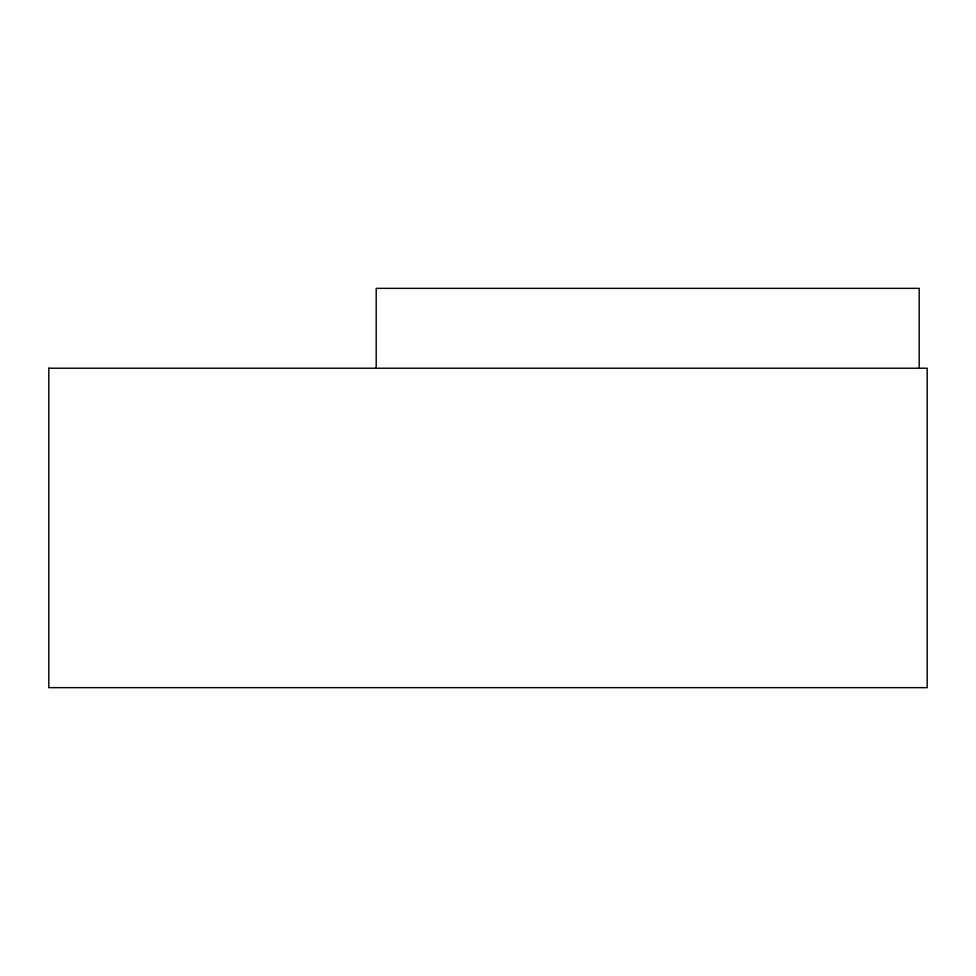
<?xml version="1.0" encoding="UTF-8"?>
<svg xmlns="http://www.w3.org/2000/svg" width="976" height="976" viewBox="0 0 976 976"><rect width="100%" height="100%" fill="white"/><g stroke="black" fill="none" stroke-linecap="round" stroke-linejoin="round"><path stroke-width="1.46" d="M919.209 368.22L919.209 288.359L376.199 288.359L376.199 368.22M48.8 368.22L48.8 687.641L927.2 687.641L927.2 368.22L48.8 368.22"/></g></svg>
